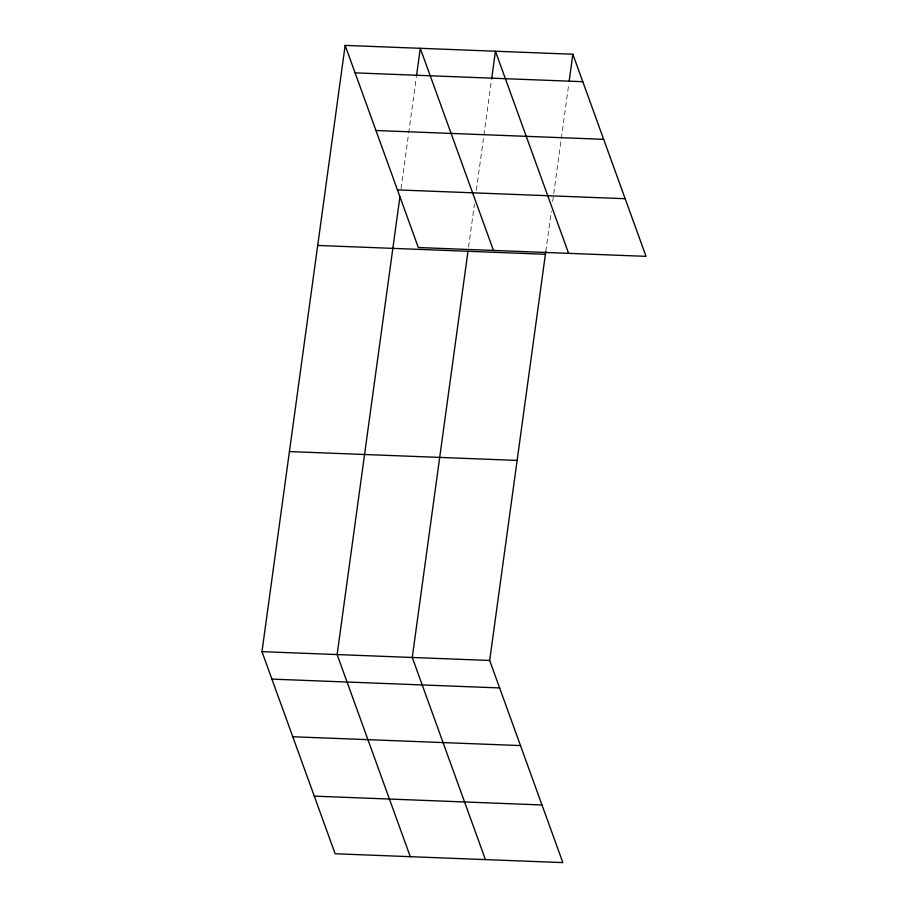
<?xml version="1.0" encoding="UTF-8"?>
<svg xmlns="http://www.w3.org/2000/svg" width="908" height="908" viewBox="0 0 908 908"><rect width="100%" height="100%" fill="white"/><g stroke="black" fill="none" stroke-linecap="round" stroke-linejoin="round"><path stroke-width="0.68" stroke-dasharray="4.54 3.41" d="M401.041 188.637L408.475 134.452M408.668 133.056L416.295 77.486M468.562 247.112L474.464 204.05M476.371 190.158L491.432 80.403M545.787 251.505L551.315 211.212M552.654 201.497L568.851 83.4"/><path stroke-width="1.36" d="M545.787 251.505L489.684 660.468L562.846 862.6L335.143 853.77L261.969 651.649L345.154 45.4L572.857 54.23L646.031 256.351L418.316 247.532L345.154 45.4M399.895 196.968L337.118 654.555L410.291 856.687M416.477 76.102L420.291 48.317L493.464 250.449M467.983 251.289L412.255 657.471L485.428 859.604M491.625 79.007L495.439 51.223L568.612 253.355M569.237 80.619L572.857 54.23M355.096 72.867L582.8 81.697M375.957 130.514L603.661 139.333M397.454 189.897L625.158 198.716M317.698 245.455L545.413 254.285M289.425 451.582L517.129 460.413M261.969 651.649L489.684 660.468M271.912 679.116L499.627 687.935M292.785 736.751L520.488 745.582M314.281 796.134L541.985 804.965"/></g></svg>
